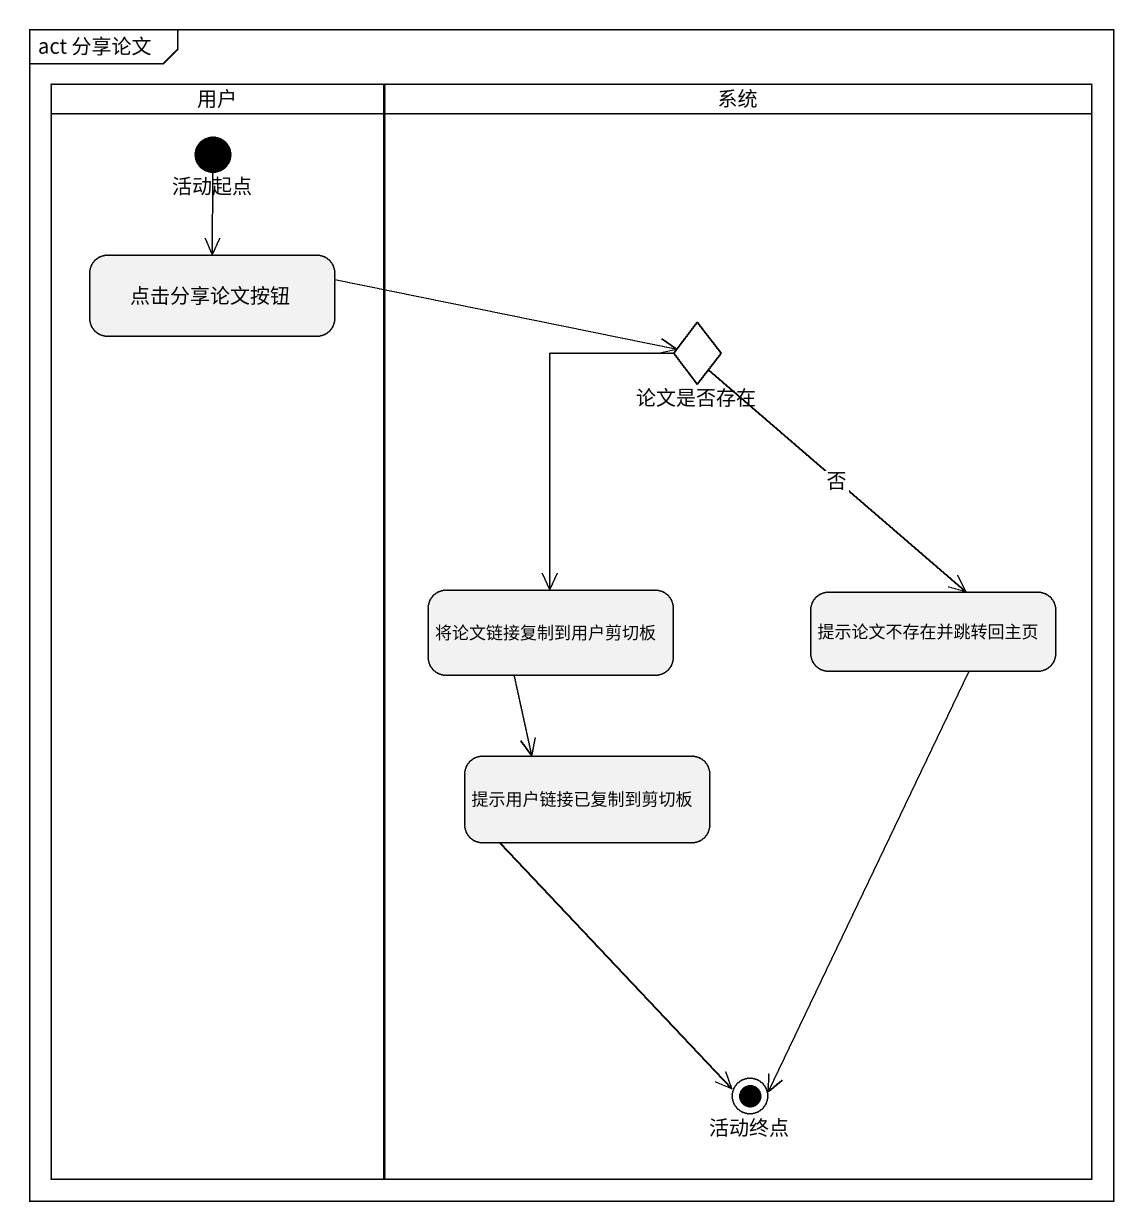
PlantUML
@startuml
mainframe act 分享论文
hide empty description
state 用户 <<partition>> {
  state 活动起点 <<start>>
  state 点击分享论文按钮
}
state 系统 <<partition>> {
  state 论文是否存在 <<choice>>
  state 将论文链接复制到用户剪切板
  state 提示论文不存在并跳转回主页
  state 提示用户链接已复制到剪切板
  state 活动终点 <<end>>
}
活动起点 --> 点击分享论文按钮
点击分享论文按钮 -right-> 论文是否存在
论文是否存在 --> 将论文链接复制到用户剪切板
论文是否存在 --> 提示论文不存在并跳转回主页 : 否
将论文链接复制到用户剪切板 --> 提示用户链接已复制到剪切板
提示论文不存在并跳转回主页 --> 活动终点
提示用户链接已复制到剪切板 --> 活动终点
@enduml
